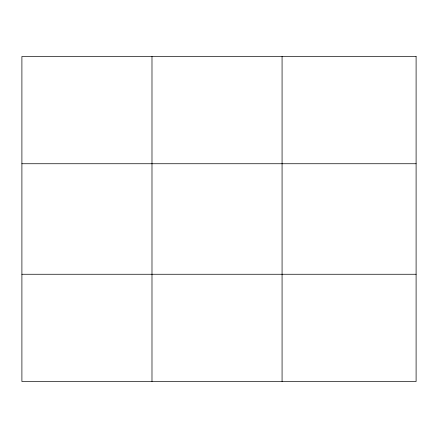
<?xml version="1.0" encoding="UTF-8"?>
<svg xmlns="http://www.w3.org/2000/svg" width="438" height="438" viewBox="0 0 438 438"><rect width="100%" height="100%" fill="white"/><g stroke="black" fill="none" stroke-linecap="round" stroke-linejoin="round"><path stroke-width="0.66" d="M151.986 381.52L151.986 56.48M282.072 381.52L282.072 56.48M21.9 163.741L416.1 163.741M21.9 274.259L416.1 274.259M416.1 56.48L416.1 381.52L21.9 381.52L21.9 56.48L416.1 56.48"/></g></svg>
